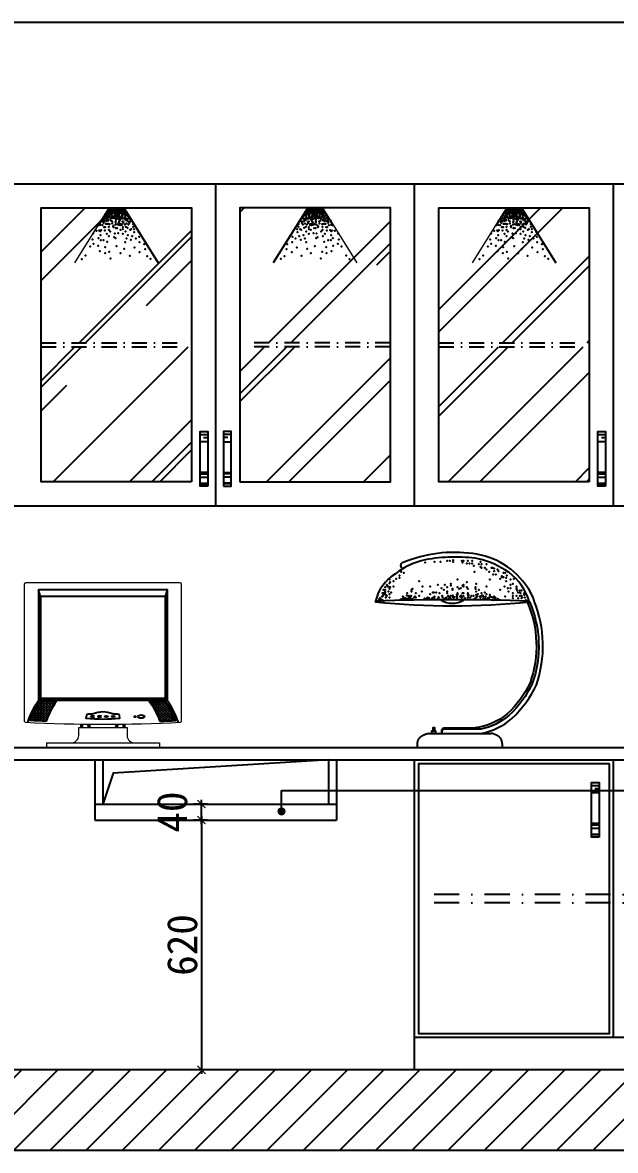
# Model space of a CAD drawing. Header units: millimetres. Extents: x 71641 to 191108, y -23091 to 29972.
# Drawn here: x 151371 to 152842, y -15009 to -12209 of the extents above; entities that cross this region are included whole.
import ezdxf

# ---------------------------------------------------------------- set-up
doc = ezdxf.new("R2010")
doc.units = ezdxf.units.MM
doc.linetypes.add('DASHDOT2', pattern=[0.5, 0.25, -0.125, 0, -0.125])
for name, color, linetype in [('3', 5, 'Continuous'), ('7', 7, 'Continuous'), ('BH', 3, 'Continuous'), ('Q', 1, 'Continuous')]:
    doc.layers.add(name, color=color, linetype=linetype)
doc.layers.add('4', color=4, linetype='Continuous', lineweight=5)
doc.layers.add('8', color=8, linetype='Continuous', lineweight=0)
doc.styles.add('30', font='SimSun.ttf', dxfattribs={"height": 75})
doc.dimstyles.new('30', dxfattribs={"dimscale": 0, "dimtxt": 90, "dimasz": 20, "dimexe": 20, "dimexo": 20, "dimgap": 10, "dimtad": 1, "dimdec": 0, "dimzin": 0, "dimdsep": 46, "dimtxsty": '30', "dimblk": 'ARCHTICK', "dimcen": 20, "dimdle": 10, "dimclrd": 8, "dimclre": 8, "dimclrt": 2, "dimadec": 0, "dimazin": 0, "dimtfac": 1, "dimtdec": 0, "dimtmove": 2, "dimatfit": 3, "dimldrblk": 'DOT', "dimfxl": 0, "dimtolj": 2, "dimtzin": 0, "dimlwd": -1, "dimarcsym": 0})
pattern_1 = [(45, (3029.692866819911, -346.8514551048575), (237.0787615962258, 632.2100309232684), [4191, -558.8, 1397, -279.4]), (45, (3193.672343590646, 14.6936563293857), (-460.3279287660048, 65.19665943896212), [838.2, -92.202, 1676.4, -209.55]), (45, (2960.544894687686, -80.13784830910299), (894.9723250257521, 1159.710275474871), [2235.2, -391.16, 1117.6, -279.4])]

# ---------------------------------------------------------------- blocks, each defined once
blk = doc.blocks.new('_ARCHTICK')
at = {"color": 0, "linetype": 'ByBlock', "const_width": 0.15}
blk.add_lwpolyline([(-0.5, -0.5), (0.5, 0.5)], dxfattribs=at)
blk = doc.blocks.new('*D580')
at = {"color": 8, "lineweight": -2}
for p, q in [((151830.1500375343, -14189.06561144581), (151794.7650343167, -14189.06561144581)), ((151830.1500375343, -14809.06561144581), (151794.7650343167, -14809.06561144581))]:
    blk.add_line(p, q, dxfattribs=at)
at = {"color": 8}
blk.add_line((151814.7650343167, -14179.06561144581), (151814.7650343167, -14819.06561144581), dxfattribs=at)
at = {"layer": 'Defpoints', "color": 0}
for p in [(151850.1500375343, -14189.06561144581), (151814.7650343167, -14809.06561144581), (151850.1500375343, -14809.06561144581)]:
    blk.add_point(p, dxfattribs=at)
at = {"color": 8, "xscale": 20, "yscale": 20, "zscale": 20}
for p, rotation in [((151814.7650343167, -14189.06561144581), 90), ((151814.7650343167, -14809.06561144581), 270)]:
    blk.add_blockref('_ARCHTICK', p, dxfattribs=dict(at, rotation=rotation))
at = {"color": 2, "insert": (151767.2650343167, -14499.06561144579), "char_height": 75, "attachment_point": 5, "rotation": 90, "style": '30'}
blk.add_mtext('\\A2;620', dxfattribs=at)
blk = doc.blocks.new('_Dot')
at = {"color": 0, "linetype": 'ByBlock', "lineweight": -2}
blk.add_line((-0.5, 0), (-1, 0), dxfattribs=at)
at = {"color": 0, "linetype": 'ByBlock', "const_width": 0.5}
blk.add_lwpolyline([(-0.25, 0, 1), (0.25, 0, 1)], format="xyb", close=True, dxfattribs=at)
blk = doc.blocks.new('DOT')
at = {"color": 0, "linetype": 'ByBlock'}
blk.add_line((-0.5, 0), (-1, 0), dxfattribs=at)
at = {"color": 0, "linetype": 'ByBlock', "const_width": 0.5}
blk.add_lwpolyline([(-0.25, 0, 1), (0.25, 0, 1)], format="xyb", close=True, dxfattribs=at)
blk = doc.blocks.new('erg')
at = {"layer": '8', "color": 8}
blk.add_line((106246.8884297448, -13515.5297628217), (106408.525620685, -13774.36957363573), dxfattribs=at)
at = {"layer": 'Q', "color": 8}
blk.add_line((106169.4484297458, -13515.5297628217), (106007.8112388056, -13774.36957363573), dxfattribs=at)
at = {"layer": 'Q', "color": 5}
for p, q in [((106248.1684297454, -13510.68976282002), (106168.1684297454, -13510.68976282002)), ((106246.8884297448, -13510.68976282177), (106169.4484297458, -13510.68976282177)), ((106169.4484297458, -13515.5297628217), (106169.4484297458, -13510.68976282177)), ((106169.4484297458, -13515.5297628217), (106246.8884297448, -13515.5297628217)), ((106246.8884297448, -13515.5297628217), (106246.8884297448, -13510.68976282177))]:
    blk.add_line(p, q, dxfattribs=at)
for p in [(106141.9871612785, -13564.44799245973), (106143.4383528272, -13561.50479129772), (106149.8222151978, -13551.41361332835), (106151.7562169667, -13562.37874799588), (106153.9449106176, -13548.39544082519), (106156.3513692784, -13564.44799245973), (106158.760588827, -13544.46272430202), (106159.6361353094, -13537.47107071669), (106160.1586332892, -13569.18891067494), (106160.9492824778, -13530.47941713132), (106162.2627747571, -13528.731503735), (106164.1860780867, -13542.28961883129), (106164.1860780867, -13557.93080289404), (106164.451468408, -13531.79044079719), (106165.3270148904, -13523.05087381551), (106165.3270148904, -13536.59711401852), (106165.3270148904, -13549.26939752335), (106165.7649606872, -13527.85754703684), (106166.202561373, -13521.30296041915), (106166.202561373, -13567.18542121721), (106166.6405071697, -13526.10963364048), (106166.6405071697, -13556.69794083917), (106167.0781078556, -13526.98359033864), (106167.0781078556, -13537.47107071669), (106167.9536543381, -13524.79878721183), (106168.8292008206, -13521.73985014964), (106169.7050924141, -13517.37024389601), (106169.7050924141, -13519.11815729234), (106170.1426930998, -13522.6138068478), (106170.4985024903, -13517.65329172546), (106170.7152321675, -13534.46902679992), (106171.0182395824, -13522.6138068478), (106171.893786065, -13540.09294081118), (106173.2072783442, -13529.16857070268), (106174.0828248267, -13516.93317692831), (106174.5204255125, -13520.42900372099), (106174.9583713092, -13531.79044079719), (106175.9384864099, -13561.8410102911), (106175.9429728523, -13517.65329172546), (106176.2715184776, -13519.55504702282), (106177.5850107568, -13523.48776354599), (106178.0226114426, -13542.71481090569), (106178.4605572393, -13520.86589345147), (106178.4605572393, -13547.52148412702), (106178.4605572393, -13549.26939752335), (106178.8981579252, -13516.93317692831), (106178.8981579252, -13517.8071336265), (106178.8981579252, -13530.47941713132), (106179.2826115246, -13539.68777654186), (106179.3361037219, -13522.6138068478), (106179.7737044077, -13522.17691711734), (106179.8558408141, -13547.50340593126), (106179.8558408141, -13551.41361332835), (106180.2116502045, -13519.11815729234), (106180.2116502045, -13522.6138068478), (106180.2116502045, -13523.48776354599), (106180.2116502045, -13525.67274390999), (106180.6492508902, -13525.23567694232), (106181.0871966869, -13516.93317692831), (106181.0871966869, -13521.30296041915), (106181.0871966869, -13542.27774393802), (106182.4676404907, -13531.86222186852), (106182.4676404907, -13560.53760782541), (106182.838289652, -13517.37024389601), (106182.838289652, -13522.6138068478), (106182.838289652, -13559.75687790139), (106183.7138361346, -13537.47107071669), (106184.1514368203, -13527.85754703684), (106184.498273326, -13519.9823659438), (106184.5893826171, -13516.93317692831), (106186.7780762679, -13519.9921139905), (106187.2160220647, -13517.8071336265), (106187.2160220647, -13520.42900372099), (106187.6908947331, -13527.95201447146), (106188.0915685472, -13519.11815729234), (106188.0915685472, -13523.92483051367), (106188.529169233, -13527.85754703684), (106188.9964494606, -13568.35819985679), (106189.8426615123, -13518.24420059418), (106190.2802621981, -13555.823984141), (106191.1558086805, -13516.93317692831), (106191.5937544773, -13521.30296041915), (106191.5937544773, -13523.05087381551), (106191.6082491373, -13526.64861200574), (106192.0313551631, -13516.93317692831), (106192.4693009598, -13527.42065730635), (106192.9069016457, -13519.9921139905), (106192.9069016457, -13532.66439749536), (106192.9141489756, -13550.11021086267), (106192.9141489756, -13568.35819985679), (106193.3448474424, -13517.8071336265), (106193.7824481282, -13525.67274390999), (106194.220048814, -13537.07600896852), (106194.220393925, -13516.93317692831), (106195.5338862042, -13518.68109032466), (106195.9714868899, -13518.68109032466), (106195.9714868899, -13542.27774393802), (106195.9714868899, -13561.9416810282), (106196.8315033797, -13522.73822737146), (106196.8315033797, -13542.28961883129), (106196.8470333725, -13521.30296041915), (106196.8470333725, -13551.0173109197), (106197.2849791693, -13565.43750782089), (106197.7225798551, -13517.8071336265), (106198.137403218, -13527.95201447146), (106199.0360721343, -13517.8071336265), (106199.47367282, -13521.30296041915), (106199.47367282, -13522.17691711734), (106199.47367282, -13539.21898411301), (106199.9116186169, -13518.68109032466), (106199.9116186169, -13535.72315732033), (106200.7488577839, -13540.98621636558), (106200.7488577839, -13550.11021086267), (106200.7871650994, -13516.93317692831), (106201.6627115819, -13520.42900372099), (106201.6627115819, -13524.36172024415), (106202.5382580645, -13518.68109032466), (106202.9758587502, -13517.8071336265), (106203.413804547, -13521.30296041915), (106203.413804547, -13526.54670060819), (106203.6219064505, -13531.01095153365), (106203.8514052327, -13522.6138068478), (106204.2893510295, -13523.48776354599), (106204.6665572989, -13530.55881940283), (106205.3605754212, -13560.51208566672), (106205.6024981978, -13522.6138068478), (106206.0404439946, -13517.37024389601), (106206.0404439946, -13519.9921139905), (106207.2780118645, -13535.77260650283), (106207.3535911629, -13521.30296041915), (106207.3535911629, -13526.10963364048), (106207.7915369595, -13517.8071336265), (106208.2291376455, -13525.23567694232), (106208.5839117029, -13543.59302129698), (106208.6670834421, -13549.70646449106), (106209.1046841279, -13550.580243952), (106209.5426299247, -13520.42900372099), (106209.8898115414, -13555.32399796264), (106210.4181764072, -13519.55504702282), (106210.4181764072, -13522.17691711734), (106210.4181764072, -13537.90796044714), (106211.1953662687, -13540.98621636558), (106211.1953662687, -13567.0547973911), (106211.2937228896, -13517.8071336265), (106211.2937228896, -13521.30296041915), (106211.2937228896, -13560.63083459955), (106211.7313235756, -13532.22733052768), (106212.1692693722, -13519.11815729234), (106212.1692693722, -13530.47941713132), (106213.0448158548, -13520.86589345147), (106213.0448158548, -13557.13500780687), (106214.7959088198, -13521.30296041915), (106215.2335095057, -13534.41231089168), (106215.6714553024, -13528.29461400451), (106215.6714553024, -13547.08459439654), (106216.1090559882, -13516.93317692831), (106216.1090559882, -13519.9921139905), (106216.1090559882, -13522.6138068478), (106216.4186205111, -13525.34503230283), (106216.4186205111, -13535.77260650283), (106216.4186205111, -13554.02059549695), (106216.9846024706, -13517.8071336265), (106217.7245203494, -13530.55881940283), (106218.7356954358, -13521.73985014964), (106218.7356954358, -13537.47107071669), (106219.0304201879, -13559.23420535973), (106219.6115870293, -13516.93317692831), (106219.6115870293, -13523.05087381551), (106220.0491877151, -13519.11815729234), (106220.9247341975, -13518.24420059418), (106221.80028068, -13519.11815729234), (106223.1137729594, -13516.93317692831), (106223.1137729594, -13519.55504702282), (106223.1137729594, -13525.23567694232), (106223.1137729594, -13526.98359033864), (106223.1137729594, -13530.47941713132), (106223.5513736452, -13551.45420065016), (106223.9893194419, -13516.93317692831), (106224.4269201277, -13521.30296041915), (106224.4269201277, -13526.54670060819), (106224.4845536565, -13560.51208566672), (106225.740412407, -13537.47107071669), (106226.6159588895, -13519.11815729234), (106226.6159588895, -13519.55504702282), (106226.6159588895, -13528.29461400451), (106226.8651289961, -13557.93080289404), (106227.491505372, -13522.17691711734), (106228.1710288344, -13534.46902679992), (106228.1710288344, -13537.07600896852), (106228.1710288344, -13550.11021086267), (106228.3670518546, -13532.22733052768), (106228.8046525403, -13516.49628719785), (106228.8046525403, -13548.39544082519), (106229.2425983372, -13539.6558738435), (106229.6801990228, -13519.11815729234), (106230.1181448196, -13521.73985014964), (106230.1181448196, -13556.69794083917), (106230.9936913021, -13533.97524392401), (106231.4312919879, -13518.24420059418), (106231.8692377847, -13519.9921139905), (106232.3068384704, -13516.93317692831), (106233.3942830768, -13525.34503230283), (106233.6203307497, -13518.68109032466), (106234.0579314356, -13517.8071336265), (106234.0579314356, -13523.48776354599), (106234.4958772322, -13527.42065730635), (106234.4958772322, -13536.16004705082), (106234.7001829152, -13530.55881940283), (106234.933477918, -13538.78191714534), (106234.933477918, -13562.37874799588), (106236.6845708831, -13516.93317692831), (106236.6845708831, -13520.42900372099), (106236.6845708831, -13531.79044079719), (106237.1225166799, -13523.92483051367), (106237.1225166799, -13526.10963364048), (106237.5601173657, -13516.93317692831), (106237.9980631623, -13542.71481090569), (106238.4356638482, -13516.93317692831), (106238.6175373193, -13534.46902679992), (106238.8736096449, -13530.91648409903), (106238.8736096449, -13555.38709441055), (106239.3112103306, -13518.24420059418), (106239.7491561274, -13521.73985014964), (106240.1867568132, -13519.11815729234), (106240.6247026099, -13542.27774393802), (106241.5002490925, -13528.29461400451), (106242.5348917234, -13551.41361332835), (106243.2513420575, -13517.37024389601), (106244.12688854, -13522.6138068478), (106244.12688854, -13539.6558738435), (106245.0024350226, -13519.9921139905), (106245.0024350226, -13541.84085420753), (106245.0024350226, -13550.14335422151), (106245.1466914001, -13535.77260650283), (106245.1466914001, -13554.02059549695), (106245.1466914001, -13567.0547973911), (106245.4403808194, -13516.05922023014), (106245.4403808194, -13527.85754703684), (106245.8779815052, -13521.73985014964), (106245.8779815052, -13534.84920062217), (106246.4525912385, -13537.07600896852), (106246.4525912385, -13554.02059549695), (106249.3801674353, -13537.90796044714), (106250.6936597146, -13528.29461400451), (106251.1312604003, -13550.14335422151), (106252.0068068828, -13557.13500780687), (106252.9817453192, -13563.14458999401), (106253.3202991621, -13549.26939752335), (106253.7578998479, -13530.91648409903), (106254.2873000466, -13550.11021086267), (106257.260085778, -13536.16004705082), (106260.3246710223, -13547.08459439654), (106261.2002175049, -13540.96689750937), (106262.0757639875, -13560.19376763185), (106268.6421900509, -13551.89126761787), (106268.6515080465, -13567.0547973911), (106271.2629626124, -13560.53760782541), (106271.7067752953, -13566.31146451905), (106121.9110219297, -13612.57268124163), (106127.6232983895, -13600.94397044797), (106128.1161168275, -13589.47122840192), (106136.763907036, -13612.67476987643), (106137.7471281354, -13572.42916140622), (106141.9871612785, -13615.2815748078), (106144.5989609553, -13582.69598145385), (106145.1894457923, -13577.67290159523), (106148.2540310366, -13577.23583462755), (106149.1295775191, -13591.21914179824), (106155.0454694401, -13572.2685844911), (106155.0454694401, -13606.15758031075), (106158.760588827, -13585.10144491107), (106162.8801782483, -13600.94397044797), (106164.8894142047, -13623.46762997275), (106168.1034324908, -13590.51657348522), (106173.3266867332, -13577.48219435385), (106174.6325865716, -13582.69598145385), (106177.2443862482, -13612.67476987643), (106177.5439425537, -13603.89585623341), (106178.4605572393, -13576.79894489706), (106182.4676404907, -13591.81997595091), (106184.498273326, -13588.27771300837), (106184.5893826171, -13591.65603152873), (106187.6908947331, -13616.58497727352), (106190.302349299, -13587.90959131662), (106190.302349299, -13593.12337841659), (106193.7824481282, -13575.9249881989), (106196.8470333725, -13581.16855115069), (106198.137403218, -13591.81997595091), (106203.3606574605, -13607.46098277643), (106204.6665572989, -13589.21299378231), (106209.8898115414, -13607.46098277643), (106210.855777093, -13574.61396453303), (106211.7313235756, -13579.42063775436), (106212.501266107, -13590.51657348522), (106221.6418747536, -13597.03358581368), (106221.6418747536, -13603.55077537937), (106222.7458846857, -13600.42519712502), (106228.1710288344, -13576.17879188816), (106228.3670518546, -13585.53833464153), (106233.6203307497, -13571.55520470805), (106241.2293369961, -13589.21299378231), (106243.8407915617, -13602.24737291368), (106243.8407915617, -13615.2815748078), (106246.4525912385, -13587.90959131662), (106247.1914737844, -13570.68124800989), (106252.9817453192, -13573.57198695679), (106253.3202991621, -13586.8493583074), (106255.0713921273, -13569.80729131173), (106258.2049995616, -13587.90959131662), (106260.8164541275, -13603.55077537937), (106262.5133646732, -13574.61396453303), (106263.8268569525, -13619.09784648191), (106266.0397083699, -13603.55077537937), (106269.9556823302, -13582.91646454704), (106272.5688624507, -13576.17879188816), (106273.874762289, -13593.12337841659), (106280.4035712589, -13617.88855697643), (106282.6512788823, -13572.86605113671), (106284.3212707739, -13580.08899928525), (106284.3212707739, -13591.81997595091), (106285.6268255014, -13621.79876437349), (106287.4666119807, -13583.35353151472), (106289.5445250164, -13619.19195944212), (106291.4067437077, -13593.40394492506), (106302.6024880671, -13620.4953619078), (106097.5896727732, -13675.23932889019), (106098.8952275007, -13649.1707478647), (106101.5070271773, -13625.70897177058), (106114.5649902279, -13658.29474236176), (106123.3007837289, -13627.40052373314), (106132.0562485544, -13646.19032688794), (106139.0606204146, -13664.1063505818), (106152.4336697634, -13641.35015583333), (106159.1981895128, -13657.98865369461), (106165.491977925, -13675.23932889019), (106177.5439425537, -13635.13231992071), (106199.9116186169, -13631.77012998676), (106212.501266107, -13655.68793743039), (106215.2335095057, -13633.08115365263), (106218.7356954358, -13650.56011037879), (106237.5601173657, -13624.77865363862), (106244.5648343369, -13646.62739385562), (106251.5692061971, -13673.71987426165), (106254.2873000466, -13634.83296626764), (106269.957062774, -13664.81193192745), (106283.0153709356, -13666.11533439313), (106284.3212707739, -13641.35015583333), (106293.5954373585, -13655.80385056779), (106318.2722507944, -13633.52956380195), (106322.1899503095, -13662.20494975885), (106070.1675017225, -13709.12850194709), (106074.0848561267, -13684.36332338728), (106096.2837729348, -13723.46610630693), (106121.0941443087, -13700.00450745003), (106170.7152321675, -13706.52151977849), (106187.6908947331, -13728.67989340692), (106207.2780118645, -13694.79072035003), (106242.5348917234, -13720.85930137555), (106260.8164541275, -13698.70092774712), (106262.1223539658, -13727.37649094121), (106286.9327253398, -13718.25249644415), (106294.7677792588, -13692.18391541866), (106316.966696067, -13683.05992092157), (106333.9420135217, -13696.09412281572), (106044.0512305104, -13754.74847443242), (106061.0265479651, -13741.71409530105), (106143.2930611169, -13740.41069283536), (106236.0060827536, -13753.44489472951), (106356.1409303299, -13739.10729036967), (106373.1165928956, -13756.05187689811)]:
    blk.add_point(p, dxfattribs=at)
blk = doc.blocks.new('*D597')
at = {"color": 8}
blk.add_line((151814.7650343167, -14199.06561144581), (151814.7650343167, -14139.06561144581), dxfattribs=at)
at = {"color": 8, "lineweight": -2}
for p, q in [((151830.1500375343, -14149.06561144581), (151794.7650343167, -14149.06561144581)), ((151830.1500375343, -14189.06561144581), (151794.7650343167, -14189.06561144581))]:
    blk.add_line(p, q, dxfattribs=at)
at = {"layer": 'Defpoints', "color": 0}
for p in [(151814.7650343167, -14149.06561144581), (151850.1500375343, -14149.06561144581), (151850.1500375343, -14189.06561144581)]:
    blk.add_point(p, dxfattribs=at)
at = {"color": 8, "xscale": 20, "yscale": 20, "zscale": 20}
for p, rotation in [((151814.7650343167, -14149.06561144581), 90), ((151814.7650343167, -14189.06561144581), 270)]:
    blk.add_blockref('_ARCHTICK', p, dxfattribs=dict(at, rotation=rotation))
at = {"color": 2, "insert": (151742.2650343167, -14169.06561144579), "char_height": 75, "attachment_point": 5, "rotation": 90, "style": '30'}
blk.add_mtext('\\A2;40', dxfattribs=at)

msp = doc.modelspace()

# ---------------------------------------------------------------- hatches: boundary and pattern name
h = msp.add_hatch()
h.set_pattern_fill('AR-RROOF', color=140, scale=11, angle=45, style=0)
h.set_pattern_definition(pattern_1)
h.paths.add_polyline_path([(151416.8167042009, -13014.06561144581), (151416.816704201, -13349.06561144581), (151790.1500375343, -13349.06561144581), (151790.1500375343, -13014.06561144581)])
h.paths.add_polyline_path([(151790.1500375343, -13004.06561144581), (151790.1500375343, -12669.06561144581), (151416.8167042009, -12669.06561144581), (151416.816704201, -13004.06561144581)])
h = msp.add_hatch()
h.set_pattern_fill('AR-RROOF', color=140, scale=11, angle=45, style=0)
h.set_pattern_definition(pattern_1)
h.paths.add_polyline_path([(151910.1500375342, -13014.06561144581), (151910.1500375342, -13349.06561144581), (152283.4833708676, -13349.06561144581), (152283.4833708676, -13014.06561144581)])
h.paths.add_polyline_path([(152283.4833708676, -13004.06561144581), (152283.4833708676, -12669.06561144581), (151910.1500375342, -12669.06561144581), (151910.1500375342, -13004.06561144581)])
h = msp.add_hatch()
h.set_pattern_fill('AR-RROOF', color=140, scale=11, angle=45, style=0)
h.set_pattern_definition(pattern_1)
h.paths.add_polyline_path([(152403.4833708676, -13014.06561144581), (152403.4833708676, -13349.06561144581), (152776.816704201, -13349.06561144581), (152776.816704201, -13014.06561144581)])
h.paths.add_polyline_path([(152776.816704201, -13004.06561144581), (152776.816704201, -12669.06561144581), (152403.4833708676, -12669.06561144581), (152403.4833708676, -13004.06561144581)])
at = {"ltscale": 0.5}
h = msp.add_hatch(dxfattribs=at)
h.set_pattern_fill('AR-RROOF', color=191, scale=0.96, angle=180, style=0)
h.set_pattern_definition([(360, (74544.80718337558, -46906.3560344865), (53.64479999999998, -24.38399999999999), [365.7599999999998, -48.76799999999997, 121.9199999999999, -24.38399999999998]), (360, (74577.23790337556, -46918.54803448651), (-24.38399999999998, -32.43072), [73.15199999999996, -8.046719999999995, 146.3039999999999, -18.28799999999999]), (360, (74556.99918337553, -46927.08243448651), (126.7967999999999, -16.33727999999999), [195.0719999999999, -34.13759999999998, 97.53599999999993, -24.38399999999998])])
h.paths.add_polyline_path([(151830.8098319749, -13359.95398615045), (151811.6068512117, -13359.95398615045), (151811.6068512117, -13325.97703630227), (151830.8098319749, -13325.9770363023)])
h.paths.add_polyline_path([(151830.8098319749, -13249.89847618926), (151811.6068512117, -13249.89847618926), (151811.6068512117, -13224.60953026966), (151830.8098319749, -13224.60953026966)])
h = msp.add_hatch(dxfattribs=at)
h.set_pattern_fill('AR-RROOF', color=191, scale=0.96, angle=180, style=0)
h.set_pattern_definition([(180, (229155.4928916929, -46906.3560344865), (-53.64479999999997, -24.38399999999999), [365.7599999999998, -48.76799999999995, 121.9199999999999, -24.38399999999998]), (180, (229123.062171693, -46918.54803448651), (24.38399999999998, -32.43072), [73.15199999999994, -8.046719999999993, 146.3039999999999, -18.28799999999999]), (180, (229143.300891693, -46927.08243448651), (-126.7967999999999, -16.33727999999999), [195.0719999999998, -34.13759999999998, 97.5359999999999, -24.38399999999998])])
h.paths.add_polyline_path([(151869.4902430936, -13359.95398615045), (151888.6932238568, -13359.95398615045), (151888.6932238568, -13325.97703630227), (151869.4902430936, -13325.9770363023)])
h.paths.add_polyline_path([(151869.4902430936, -13249.89847618926), (151888.6932238568, -13249.89847618926), (151888.6932238568, -13224.60953026966), (151869.4902430936, -13224.60953026966)])
h = msp.add_hatch(dxfattribs=at)
h.set_pattern_fill('AR-RROOF', color=191, scale=0.96, angle=180, style=0)
h.set_pattern_definition([(360, (75531.47385004233, -46906.3560344865), (53.64479999999995, -24.38399999999999), [365.7599999999997, -48.76799999999994, 121.9199999999999, -24.38399999999997]), (360, (75563.90457004227, -46918.54803448651), (-24.38399999999997, -32.43072), [73.15199999999993, -8.046719999999992, 146.3039999999999, -18.28799999999998]), (360, (75543.66585004225, -46927.08243448651), (126.7967999999999, -16.33727999999999), [195.0719999999997, -34.13759999999997, 97.53599999999987, -24.38399999999997])])
h.paths.add_polyline_path([(152817.4764986416, -13359.95398615045), (152798.2735178784, -13359.95398615045), (152798.2735178784, -13325.97703630227), (152817.4764986416, -13325.9770363023)])
h.paths.add_polyline_path([(152817.4764986416, -13249.89847618926), (152798.2735178784, -13249.89847618926), (152798.2735178784, -13224.60953026966), (152817.4764986416, -13224.60953026966)])
h = msp.add_hatch(dxfattribs=at)
h.set_pattern_fill('AR-RROOF', color=191, scale=0.96, angle=180, style=0)
h.set_pattern_definition([(360, (75515.67909091836, -47777.45170888075), (53.6448, -24.38399999999999), [365.76, -48.76799999999999, 121.92, -24.38399999999999]), (360, (75548.10981091834, -47789.64370888076), (-24.38399999999999, -32.43072), [73.15199999999999, -8.046719999999999, 146.304, -18.288]), (360, (75527.87109091831, -47798.17810888076), (126.7968, -16.33727999999999), [195.0719999999999, -34.1376, 97.53599999999997, -24.38399999999999])])
h.paths.add_polyline_path([(152801.6817395177, -14231.0496605447), (152782.4787587546, -14231.0496605447), (152782.4787587546, -14197.07271069652), (152801.6817395177, -14197.07271069655)])
h.paths.add_polyline_path([(152801.6817395177, -14120.99415058352), (152782.4787587546, -14120.99415058352), (152782.4787587546, -14095.70520466391), (152801.6817395177, -14095.70520466391)])
h = msp.add_hatch()
h.set_pattern_fill('ANSI31', color=8, scale=20, style=0)
h.set_pattern_definition([(45, (-20968.17089398194, 4133.212042215018), (-44.90128060534576, 44.90128060534577), [])])
h.paths.add_polyline_path([(150070.1500414383, -14809.06561144581), (150070.1500414383, -15009.06561144581), (153860.1500414382, -15009.06561144581), (153860.1500414382, -14809.06561144581)])
at = {"layer": '3'}
h = msp.add_hatch(dxfattribs=at)
h.set_pattern_fill('HEX,_O', color=256, scale=10)
h.set_pattern_definition([(0, (93049.71831388916, -10596.1969985259), (0, 2.16506351), [1.25, -2.5]), (120, (93049.71831388916, -10596.1969985259), (-1.875000000466704, -1.082531755), [1.249999999999992, -2.499999999999984]), (59.99999999999999, (93050.96831388916, -10596.1969985259), (-1.875000000466704, 1.082531755), [1.25, -2.5])])
edge = h.paths.add_edge_path()
edge.add_arc((151609.9340243101, -14006.28764084942), 191.0951287658569, 144.0373740806347, 160.7939079791252)
edge.add_arc((151570.2924099821, -10191.9525701951), 3754.11304125068, 267.24894135801367, 267.85032113769205, ccw=False)
edge.add_arc((151570.5314720105, -14006.46282861989), 191.6816973957989, 144.0998640100175, 160.2654396807555, ccw=False)
edge.add_line((151415.2615821799, -13894.0656114456), (151455.2615821799, -13894.0656114456))
h = msp.add_hatch(dxfattribs=at)
h.set_pattern_fill('HEX,_O', color=256, scale=10)
h.set_pattern_definition([(180, (210090.8665060755, -10596.1969985259), (0, 2.16506351), [1.25, -2.5]), (60.00000000000001, (210090.8665060755, -10596.1969985259), (1.875000000466704, -1.082531755), [1.25, -2.5]), (120, (210089.6165060755, -10596.1969985259), (1.875000000466704, 1.082531755), [1.249999999999992, -2.499999999999984])])
edge = h.paths.add_edge_path()
edge.add_arc((151530.6507956546, -14006.28764084932), 191.0951287658228, 19.20609202084711, 35.96262591933629, ccw=False)
edge.add_arc((151570.2924099826, -10191.95257019233), 3754.113041253451, 272.1496788623064, 272.7510586419848)
edge.add_arc((151570.0533479542, -14006.46282861989), 191.6816973957989, 19.73456031924456, 35.90013598998252)
edge.add_line((151725.3232377848, -13894.0656114456), (151685.3232377848, -13894.0656114456))

# ---------------------------------------------------------------- linework, layer by layer
for p, q in [((153860.1500414382, -12209.06561144581), (150070.1500414383, -12209.06561144581)), ((153860.1500414382, -15009.06561144581), (150070.1500414383, -15009.06561144581))]:
    msp.add_line(p, q)
at = {"color": 3}
for p, q in [((150070.1500414383, -12609.06561144581), (153860.1500414382, -12609.06561144581)), ((151850.1500375343, -13409.06561144581), (151850.1500375343, -12609.06561144581)), ((151850.1500375343, -13409.06561144581), (151850.1500375343, -12609.06561144581)), ((152343.4833708676, -13409.06561144581), (152343.4833708676, -12609.06561144581)), ((152836.8167042009, -13409.06561144581), (152836.8167042009, -12609.06561144581)), ((152836.8167042009, -13409.06561144581), (152836.8167042009, -12609.06561144581)), ((150370.1500375342, -13409.06561144581), (153330.1500375343, -13409.06561144581)), ((151356.8167042009, -13409.06561144581), (152343.4833708676, -13409.06561144581)), ((150070.1500414383, -14009.06561144581), (153860.1500414382, -14009.06561144581)), ((150070.1500414383, -14039.06561144581), (153860.1500414382, -14039.06561144581)), ((151550.1500375343, -14039.06561144581), (151550.1500375343, -14189.06561144581)), ((151570.1500375343, -14039.06561144581), (151570.1500375343, -14149.06561144581)), ((152130.1500375343, -14039.06561144582), (152130.1500375343, -14149.06561144582)), ((152150.1500375343, -14039.06561144581), (152150.1500375343, -14189.06561144582)), ((152343.4833708676, -14809.06561144581), (152343.4833708676, -14039.06561144581)), ((152836.816704201, -14729.06561144581), (152836.816704201, -14039.06561144581)), ((152836.816704201, -14729.06561144581), (152836.816704201, -14039.06561144581)), ((151550.1500375343, -14149.06561144581), (152150.1500375343, -14149.06561144582)), ((151550.1500375343, -14189.06561144581), (152150.1500375343, -14189.06561144582)), ((153860.1500414382, -14729.06561144581), (152343.4833708676, -14729.06561144581))]:
    msp.add_line(p, q, dxfattribs=at)
at = {"color": 140, "linetype": 'DASHDOT2', "ltscale": 150}
for p, q in [((151416.8167042009, -13004.06561144581), (151790.1500375343, -13004.06561144581)), ((151416.8167042009, -13014.06561144581), (151790.1500375343, -13014.06561144581)), ((152283.4833708676, -13004.06561144581), (151910.1500375342, -13004.06561144581)), ((152283.4833708676, -13014.06561144581), (151910.1500375342, -13014.06561144581)), ((152403.4833708676, -13004.06561144581), (152776.816704201, -13004.06561144581)), ((152403.4833708676, -13014.06561144581), (152776.816704201, -13014.06561144581))]:
    msp.add_line(p, q, dxfattribs=at)
at = {"color": 8}
for p, q in [((151830.8098319749, -13249.89847618926), (151811.6068512117, -13249.89847618926)), ((151869.4902430936, -13249.89847618926), (151888.6932238568, -13249.89847618926)), ((152817.4764986416, -13249.89847618926), (152798.2735178784, -13249.89847618926)), ((151830.8098319749, -13325.9770363023), (151811.6068512117, -13325.9770363023)), ((151869.4902430936, -13325.9770363023), (151888.6932238568, -13325.9770363023)), ((152817.4764986416, -13325.9770363023), (152798.2735178784, -13325.9770363023)), ((152801.6817395177, -14120.99415058352), (152782.4787587546, -14120.99415058352)), ((152801.6817395177, -14197.07271069655), (152782.4787587546, -14197.07271069655))]:
    msp.add_line(p, q, dxfattribs=at)
at = {"color": 2, "linetype": 'DASHDOT2', "ltscale": 250}
for p, q in [((153330.1500375343, -14374.06561144581), (152378.7428705724, -14374.06561144581)), ((153330.1500375343, -14394.06561144581), (152378.7428705724, -14394.06561144581))]:
    msp.add_line(p, q, dxfattribs=at)
at = {"color": 1}
msp.add_line((153860.1500414382, -14809.06561144581), (150070.1500414383, -14809.06561144581), dxfattribs=at)
at = {"color": 4}
for points in [[(151790.1500375343, -13349.06561144581), (151416.8167042009, -13349.06561144581), (151416.8167042009, -12669.06561144581), (151790.1500375343, -12669.06561144581)], [(151910.1500375342, -13349.06561144581), (152283.4833708676, -13349.06561144581), (152283.4833708676, -12669.06561144581), (151910.1500375342, -12669.06561144581)], [(152776.816704201, -13349.06561144581), (152403.4833708676, -13349.06561144581), (152403.4833708676, -12669.06561144581), (152776.816704201, -12669.06561144581)]]:
    msp.add_lwpolyline(points, close=True, dxfattribs=at)
at = {"color": 8}
for points in [[(151830.8098319749, -13359.95398615045), (151811.6068512117, -13359.95398615045), (151811.6068512117, -13224.60953026966), (151830.8098319749, -13224.60953026966)], [(151869.4902430936, -13359.95398615045), (151888.6932238568, -13359.95398615045), (151888.6932238568, -13224.60953026966), (151869.4902430936, -13224.60953026966)], [(152817.4764986416, -13359.95398615045), (152798.2735178784, -13359.95398615045), (152798.2735178784, -13224.60953026966), (152817.4764986416, -13224.60953026966)], [(152826.816704201, -14049.06561144581), (152353.4833708677, -14049.06561144581), (152353.4833708677, -14719.06561144581), (152826.816704201, -14719.06561144581)], [(152801.6817395177, -14231.0496605447), (152782.4787587546, -14231.0496605447), (152782.4787587546, -14095.70520466391), (152801.6817395177, -14095.70520466391)]]:
    msp.add_lwpolyline(points, close=True, dxfattribs=at)
msp.add_lwpolyline([(152130.1500375343, -14039.06561144582), (151595.409537239, -14072.54100029048), (151570.1500375343, -14149.06561144581)], dxfattribs=at)
at = {"layer": '3'}
for p, q in [((151415.2924099824, -13634.06561144581), (151410.2924099823, -13617.06561144581)), ((151725.2924099824, -13634.06561144581), (151730.2924099824, -13617.06561144581)), ((151519.2924099824, -13959.06561144581), (151519.2924099824, -13950.71963625563)), ((151535.8202740274, -13959.06561144581), (151531.7213299844, -13950.86772335982)), ((151604.7645459374, -13959.06561144581), (151608.8634899807, -13950.86772335919)), ((151621.2924099824, -13959.06561144581), (151621.2924099824, -13950.71963625561))]:
    msp.add_line(p, q, dxfattribs=at)
msp.add_lwpolyline([(151410.2924099824, -13891.06561144581), (151730.2924099824, -13891.06561144581), (151730.2924099824, -13617.06561144581), (151410.2924099823, -13617.06561144581)], close=True, dxfattribs=at)
for points in [[(151455.2615821799, -13894.0656114456, 0.07324473282723852), (151429.4749832828, -13943.42363883287, -0.002624020325100579), (151390.1078079648, -13941.73899553779, -0.07065284155831268), (151415.2615821799, -13894.0656114456)], [(151685.3232377848, -13894.0656114456, -0.07324473282723852), (151711.1098366819, -13943.42363883287, 0.002624020325100579), (151750.477012, -13941.73899553779, 0.07065284155831268), (151725.3232377848, -13894.0656114456)], [(151534.3914294959, -13925.60383425656, 0.3575107650276718), (151529.4885261175, -13929.62325358087), (151528.2924099824, -13935.60383425656, 0.05872937607767001), (151612.2924099824, -13935.60383425656), (151611.0962938472, -13929.62325358087, 0.3575107650276829), (151606.1933904687, -13925.60383425656), (151596.273172096, -13925.60383425656, -0.09535019942289723), (151594.4174033736, -13925.24669139942, 0.1924500897307574), (151546.1674165911, -13925.24669139946, -0.0953501994228887), (151544.3116478687, -13925.60383425656)]]:
    msp.add_lwpolyline(points, format="xyb", close=True, dxfattribs=at)
msp.add_circle((151649.7524402859, -13932.07158519188), 1.5, dxfattribs=at)
at = {"layer": '3', "extrusion": (0, 0, -1)}
for centre in [(151545.0483326266, -13931.9139711115), (151562.1598285522, -13931.9139711115)]:
    msp.add_ellipse(centre, major_axis=(4.466919195343507, 0), ratio=0.3170752862242102, dxfattribs=at)
at = {"layer": '3'}
for centre, major_axis, ratio in [((151578.4249914125, -13931.9139711115), (-4.466919195343507, 0), 0.3170752862242102), ((151595.5364873382, -13931.9139711115), (-4.466919195343507, 0), 0.3170752862242102), ((151665.2214535002, -13931.9139711115), (-7.954513776785461, 0), 0.494995209482222)]:
    msp.add_ellipse(centre, major_axis=major_axis, ratio=ratio, dxfattribs=at)
at = {"layer": '4'}
for p, q in [((151515.2924099824, -13959.06561144581), (151515.2924099824, -13950.66323435925)), ((151540.2924099824, -13959.06561144581), (151536.2151788961, -13950.91114927323)), ((151600.2924099824, -13959.06561144581), (151604.369641069, -13950.9111492726)), ((151625.2924099824, -13959.06561144581), (151625.2924099824, -13950.66323435923)), ((151430.2924099824, -13997.06561144581), (151710.2924099824, -13997.06561144581)), ((151430.2924099824, -13997.06561144581), (151430.2924099824, -14009.06561144581)), ((151710.2924099824, -13997.06561144581), (151710.2924099824, -14009.06561144581)), ((151430.2924099824, -14009.06561144581), (151710.2924099824, -14009.06561144581))]:
    msp.add_line(p, q, dxfattribs=at)
msp.add_lwpolyline([(151375.2924099824, -13943.15585239455, 0.4053642552298068), (151378.2015008914, -13946.15447466772, 0.02556673192573032), (151762.3833190733, -13946.15447466772, 0.40536425523051), (151765.2924099824, -13943.15585239455), (151765.2924099824, -13603.06561144581, 0.414213562373095), (151762.2924099824, -13600.06561144581), (151378.2924099824, -13600.06561144581, 0.414213562373095), (151375.2924099824, -13603.06561144581)], format="xyb", close=True, dxfattribs=at)
for points in [[(151490.2924099824, -13997.06561144581, 0.4194427182360527), (151510.2924099824, -13979.06561144581), (151510.2924099824, -13959.06561144581), (151630.2924099824, -13959.06561144581)], [(151630.2924099824, -13959.06561144581), (151630.2924099824, -13979.06561144581, 0.4194427182360526), (151650.2924099824, -13997.06561144581)]]:
    msp.add_lwpolyline(points, format="xyb", dxfattribs=at)
at = {"layer": '7', "color": 4}
for p, q in [((152377.9976113431, -13974.06470016333), (152532.5521933456, -13974.06470016333)), ((152350.5518981386, -14009.06561144581), (152561.2238981386, -14009.06561144581))]:
    msp.add_line(p, q, dxfattribs=at)
for points in [[(152627.9373382966, -13645.68443395263, 0.1564270289222331), (152578.3300525277, -13574.64162203019, 0.0904794464030807), (152501.6675809083, -13540.03293752865, 0.08099644436331677), (152369.6604401212, -13542.82312286144, 0.1091127668219613), (152296.0707236506, -13577.25535158291, 0.1988938385035054), (152246.3888305247, -13645.68443395263)], [(152509.0122592921, -13973.95361144581, 0.1283364582198611), (152585.1069923015, -13936.79413466915, 0.09853506615417586), (152645.6795316176, -13852.87371679606, 0.1816631622962375), (152640.496956274, -13645.64180288028, 0.08440989044732951), (152623.9728365678, -13611.91673143628, 0.2218614524835894), (152487.9214487883, -13527.29880901008, 0.1317248457689238), (152315.3242899796, -13549.70612718471)], [(152246.3888305247, -13645.68443395265, 0.6579668174090006), (152246.5744294363, -13647.00073063342, 0.05212392671117996), (152628.0460822314, -13647.0007306334, 1.13617360226634), (152627.9373382965, -13645.68443395263)], [(152622.9919778302, -13647.53013483765, -0.1894883979852269), (152629.9548836035, -13848.19515453455, -0.09606648670802896), (152573.4539025667, -13925.25173795166, -0.1464757932203702), (152493.5674274214, -13959.83667310384), (152416.5986612496, -13960.97820630076, 0.4418057187738245), (152410.6628018457, -13966.5426064229, 0.02555761779505271), (152410.567761581, -13973.95361144581)], [(152628.4869233209, -13646.85942830839, -0.1902106178897324), (152635.5707141556, -13849.86744447673, -0.09699570915136306), (152577.6174444342, -13929.37281258994, -0.1250925479883853), (152507.9295145549, -13963.42001144582), (152417.0774407814, -13963.31953721933, 0.3406845642723562), (152411.5657320373, -13966.40018321821, 0.07930242136878984), (152410.9312630091, -13973.95361144581)]]:
    msp.add_lwpolyline(points, format="xyb", dxfattribs=at)
at = {"layer": '7', "color": 5}
msp.add_lwpolyline([(151415.2924099824, -13886.06561144581), (151725.2924099824, -13886.06561144581), (151725.2924099824, -13634.06561144581), (151415.2924099824, -13634.06561144581)], close=True, dxfattribs=at)
at = {"layer": '7', "color": 4}
for points in [[(152385.5480747524, -13974.06470016333), (152396.4701450185, -13974.06470016333), (152396.4701450185, -13968.34940225119), (152385.5480747524, -13968.34940225119)], [(152388.668656527, -13968.34940225119), (152393.3495496219, -13968.34940225119), (152393.3495496219, -13960.02849540767), (152388.668656527, -13960.02849540767)]]:
    msp.add_lwpolyline(points, close=True, dxfattribs=at)
for points in [[(152350.5518981386, -14009.06561144581), (152350.387341539, -14005.56036518899), (152350.3595643135, -14002.55472414164), (152350.4478655853, -13999.99471252195), (152350.6315444777, -13997.82635454811), (152350.8899001138, -13995.99567443831), (152351.2022316169, -13994.44869641074), (152351.5478381101, -13993.13144468358), (152351.9060187168, -13991.98994347502), (152352.260538534, -13990.97650686129), (152352.6130265539, -13990.06860835076), (152352.9695777426, -13989.25001130986), (152353.3362870663, -13988.50447910501), (152353.719249491, -13987.81577510262), (152354.1245599828, -13987.16766266914), (152354.5583135078, -13986.54390517095), (152355.0266050321, -13985.92826597448), (152355.5333285634, -13985.30839847266), (152356.0735742751, -13984.68751616428), (152356.6402313824, -13984.07272257467), (152357.2261891004, -13983.47112122914), (152357.8243366441, -13982.88981565298), (152358.4275632287, -13982.33590937152), (152359.0287580693, -13981.81650591005), (152359.6208103809, -13981.3387087939), (152360.1989796358, -13980.90708457717), (152360.7680063352, -13980.51605192935), (152361.3350012373, -13980.15749254868), (152361.9070751005, -13979.82328813344), (152362.491338683, -13979.50532038191), (152363.0949027431, -13979.19547099236), (152363.7248780393, -13978.88562166305), (152364.3883753296, -13978.56765409227), (152365.0903044318, -13978.23539498901), (152365.8267714002, -13977.8904511052), (152366.5916813487, -13977.53637420349), (152367.3789393909, -13977.17671604653), (152368.1824506405, -13976.81502839699), (152368.9961202112, -13976.45486301752), (152369.8138532169, -13976.09977167076), (152370.6295547712, -13975.75330611937), (152371.4403467119, -13975.41969464614), (152372.2562177733, -13975.10587161433), (152373.0903734137, -13974.81944790733), (152373.9560190914, -13974.56803440853), (152374.8663602649, -13974.35924200134), (152375.8346023925, -13974.20068156915), (152376.8739509324, -13974.09996399535), (152377.9976113431, -13974.06470016333)], [(152561.2238981386, -14009.06561144581), (152561.3884547382, -14005.56036518899), (152561.4162319637, -14002.55472414164), (152561.3279306919, -13999.99471252195), (152561.1442517995, -13997.82635454811), (152560.8858961634, -13995.99567443831), (152560.5735646603, -13994.44869641074), (152560.2279581671, -13993.13144468358), (152559.8697775604, -13991.98994347502), (152559.5152577432, -13990.97650686129), (152559.1627697233, -13990.06860835076), (152558.8062185346, -13989.25001130986), (152558.4395092109, -13988.50447910501), (152558.0565467862, -13987.81577510262), (152557.6512362944, -13987.16766266914), (152557.2174827694, -13986.54390517095), (152556.7491912451, -13985.92826597448), (152556.2424677138, -13985.30839847266), (152555.7022220021, -13984.68751616428), (152555.1355648948, -13984.07272257467), (152554.5496071768, -13983.47112122914), (152553.9514596331, -13982.88981565298), (152553.3482330485, -13982.33590937152), (152552.7470382079, -13981.81650591005), (152552.1549858963, -13981.3387087939), (152551.5768166413, -13980.90708457717), (152551.007789942, -13980.51605192935), (152550.4407950398, -13980.15749254868), (152549.8687211767, -13979.82328813344), (152549.2844575942, -13979.50532038191), (152548.680893534, -13979.19547099236), (152548.0509182379, -13978.88562166305), (152547.3874209476, -13978.56765409227), (152546.6854918454, -13978.23539498901), (152545.949024877, -13977.8904511052), (152545.1841149285, -13977.53637420349), (152544.3968568863, -13977.17671604653), (152543.5933456367, -13976.81502839699), (152542.779676066, -13976.45486301752), (152541.9619430603, -13976.09977167076), (152541.146241506, -13975.75330611937), (152540.3330550505, -13975.41969464614), (152539.5004223853, -13975.10587161433), (152538.6207709633, -13974.81944790733), (152537.6665282372, -13974.56803440854), (152536.6101216596, -13974.35924200134), (152535.4239786833, -13974.20068156915), (152534.0805267611, -13974.09996399535), (152532.5521933456, -13974.06470016333)]]:
    msp.add_lwpolyline(points, dxfattribs=at)
for centre, radius, start, end in [((152316.5588517948, -13557.37977312567), 7.772321718944085, 99.13961863698972, 253.6320478778315), ((152437.1630844106, -18298.25046142919), 4656.475647523005, 87.6519538425459, 92.3480461574541), ((152437.2090703466, -13594.34258692256), 56.30875148265068, 240.3526143078102, 299.5934972054665)]:
    msp.add_arc(centre, radius, start, end, dxfattribs=at)
at = {"layer": '7', "color": 5}
for centre, radius, start, end in [((151566.7640601337, -14005.58596438258), 192.9475979785953, 141.7244104420349, 162.13760863974), ((151573.820759831, -14005.58596438258), 192.9475979785497, 17.86239136025998, 38.27558955796515)]:
    msp.add_arc(centre, radius, start, end, dxfattribs=at)
at = {"layer": 'BH', "color": 13, "true_color": 0xed6c50}
for p in [(152369.7206354673, -13549.68298109), (152392.9794006879, -13547.57068640799), (152407.780440531, -13547.57068640799), (152424.6959049076, -13545.45839172598), (152431.0392057515, -13545.45839172598), (152439.4969447508, -13543.34608933207), (152439.4969447508, -13547.57068640799), (152460.6412854379, -13545.45839172598), (152462.7557235932, -13549.68298109), (152464.8701481266, -13545.45839172598), (152473.3278871258, -13551.79527577202), (152475.4423252811, -13545.45839172598), (152479.6711879698, -13551.79527577202), (152486.0144888137, -13545.45839172598), (152486.0144888137, -13551.79527577202), (152507.1588295009, -13547.57068640799), (152310.5164760945, -13572.91823030406), (152316.8597769385, -13575.03052498607), (152490.2433651243, -13558.13215981807), (152492.3577896577, -13572.91823030406), (152502.9299668122, -13553.90757045404), (152507.1588295009, -13560.24445450008), (152509.2732676562, -13553.90757045404), (152509.2732676562, -13562.3567491821), (152517.7310066554, -13562.3567491821), (152521.9598693441, -13553.90757045404), (152521.9598693441, -13566.58134625801), (152528.303170188, -13572.91823030406), (152534.646471032, -13562.3567491821), (152536.7609091873, -13562.3567491821), (152538.8753337206, -13579.25511435011), (152540.9897718759, -13564.46904386411), (152540.9897718759, -13570.80593562205), (152545.2186345646, -13579.25511435011), (152549.4475108752, -13566.58134625801), (152551.5619354085, -13570.80593562205), (152564.2485507184, -13575.03052498607), (152568.477413407, -13575.03052498607), (152274.5711091862, -13604.60265824618), (152280.9144100301, -13591.92889015409), (152280.9144100301, -13600.37806888214), (152283.0288481854, -13598.26577420013), (152291.4865735627, -13596.15347951812), (152297.8298744067, -13589.81659547207), (152306.2876134059, -13581.36740903212), (152306.2876134059, -13587.70430079006), (152354.9195956241, -13596.15347951812), (152401.4371396871, -13604.60265824618), (152418.3526040636, -13604.60265824618), (152433.1536439068, -13602.49036356416), (152433.1536439068, -13606.71495292819), (152450.0691219053, -13591.92889015409), (152462.7557235932, -13606.71495292819), (152464.8701481266, -13604.60265824618), (152473.3278871258, -13598.26577420013), (152496.5866659683, -13602.49036356416), (152530.4176083433, -13591.92889015409), (152555.7908117191, -13589.81659547207), (152560.0196744078, -13583.47970371414), (152560.0196744078, -13585.59199839615), (152564.2485507184, -13585.59199839615), (152570.5918515623, -13587.70430079006), (152570.5918515623, -13596.15347951812), (152572.7062760957, -13581.36740903212), (152581.1640150949, -13591.92889015409), (152581.1640150949, -13604.60265824618), (152587.5073159389, -13602.49036356416), (152589.6217540942, -13589.81659547207), (152261.8845074982, -13634.17479921817), (152263.9989320316, -13625.72561277821), (152263.9989320316, -13634.17479921817), (152266.1133701869, -13617.27643405015), (152266.1133701869, -13625.72561277821), (152266.1133701869, -13629.95020985414), (152266.1133701869, -13629.95020985414), (152270.3422328756, -13610.93955000411), (152270.3422328756, -13617.27643405015), (152270.3422328756, -13617.27643405015), (152270.3422328756, -13621.50102341419), (152270.3422328756, -13623.6133180962), (152270.3422328756, -13627.83790746023), (152272.4566710308, -13629.95020985414), (152274.5711091862, -13632.06250453616), (152276.6855337195, -13608.8272553221), (152278.7999718748, -13608.8272553221), (152278.7999718748, -13621.50102341419), (152280.9144100301, -13615.16413936814), (152280.9144100301, -13627.83790746023), (152283.0288481854, -13610.93955000411), (152285.1432727188, -13623.6133180962), (152291.4865735627, -13608.8272553221), (152314.7453524052, -13634.17479921817), (152324.5880747546, -13631.12699045155), (152325.3175159378, -13625.72561277821), (152329.2112380742, -13635.0856969464), (152329.5463922483, -13632.06250453616), (152335.1553071454, -13632.44655671254), (152335.8896930923, -13617.27643405015), (152335.8896930923, -13621.50102341419), (152338.0041176256, -13615.16413936814), (152344.3474184696, -13634.17479921817), (152346.4618566249, -13625.72561277821), (152354.9195956241, -13632.06250453616), (152361.2628964681, -13621.50102341419), (152363.3773346234, -13608.8272553221), (152382.4072371552, -13608.8272553221), (152382.4072371552, -13627.83790746023), (152388.7505379992, -13623.6133180962), (152390.8649625325, -13623.6133180962), (152392.9794006879, -13634.17479921817), (152397.2082633765, -13623.6133180962), (152402.5214732333, -13635.7454800769), (152405.6660023757, -13625.72561277821), (152409.8948786863, -13613.05184468613), (152412.0093032197, -13632.06250453616), (152412.4282595593, -13635.7454800769), (152416.2381795303, -13617.27643405015), (152424.6959049076, -13610.93955000411), (152424.6959049076, -13621.50102341419), (152424.6959049076, -13625.72561277821), (152426.8103430629, -13632.06250453616), (152428.9395746434, -13635.7454800769), (152433.562737963, -13632.44655671254), (152437.3825065955, -13615.16413936814), (152437.3825065955, -13617.27643405015), (152438.1859012826, -13631.12699045155), (152439.4969447508, -13634.17479921817), (152442.1486185374, -13635.7454800769), (152448.0926876087, -13629.80741647868), (152448.0926876087, -13633.76612297353), (152450.0691219053, -13610.93955000411), (152450.0691219053, -13625.72561277821), (152450.0691219053, -13627.83790746023), (152450.0691219053, -13629.95020985414), (152454.297984594, -13615.16413936814), (152456.4124227493, -13634.17479921817), (152458.5268472826, -13613.05184468613), (152459.3203933083, -13631.78677358205), (152462.7557235932, -13625.72561277821), (152464.8701481266, -13608.8272553221), (152464.8701481266, -13625.72561277821), (152465.2644623795, -13633.10633984304), (152473.3278871258, -13610.93955000411), (152475.4423252811, -13615.16413936814), (152475.4423252811, -13625.72561277821), (152475.4423252811, -13629.95020985414), (152477.152600522, -13631.12699045155), (152477.5567634364, -13629.95020985414), (152484.4175889668, -13632.44655671254), (152489.7011983512, -13632.44655671254), (152494.472227813, -13610.93955000411), (152494.472227813, -13615.16413936814), (152496.5866659683, -13621.50102341419), (152496.5866659683, -13629.95020985414), (152498.7010905016, -13634.17479921817), (152500.8155286569, -13627.83790746023), (152502.9299668122, -13617.27643405015), (152505.0443913456, -13634.17479921817), (152509.2732676562, -13625.72561277821), (152509.5147846253, -13632.44655671254), (152512.8170421933, -13631.78677358205), (152514.1379479449, -13634.42591381591), (152517.7310066554, -13623.6133180962), (152519.8454311888, -13634.17479921817), (152521.9598693441, -13608.8272553221), (152521.9598693441, -13627.83790746023), (152530.4176083433, -13629.95020985414), (152530.649263029, -13633.76612297353), (152535.2724263486, -13635.7454800769), (152540.9897718759, -13634.17479921817), (152555.7908117191, -13617.27643405015), (152566.3629752517, -13608.8272553221), (152568.477413407, -13634.17479921817), (152574.820714251, -13613.05184468613), (152576.9351524063, -13621.50102341419), (152581.1640150949, -13613.05184468613), (152587.5073159389, -13625.72561277821), (152587.5073159389, -13632.06250453616), (152595.9650549381, -13608.8272553221), (152595.9650549381, -13613.05184468613), (152595.9650549381, -13615.16413936814), (152595.9650549381, -13632.06250453616), (152598.0794930934, -13619.38872873217), (152600.1939176268, -13623.6133180962), (152604.4227939374, -13619.38872873217), (152604.4227939374, -13623.6133180962), (152604.4227939374, -13632.06250453616), (152606.5372184707, -13625.72561277821), (152608.651656626, -13619.38872873217), (152608.651656626, -13632.06250453616), (152614.99495747, -13625.72561277821), (152614.99495747, -13629.95020985414), (152255.5412066543, -13640.51168326422), (152257.6556311877, -13638.3993885822), (152257.6556311877, -13642.62397794623), (152259.770069343, -13640.51168326422), (152263.9989320316, -13642.62397794623), (152272.4566710308, -13636.28709390018), (152272.4566710308, -13636.28709390018), (152280.9144100301, -13636.28709390018), (152308.0767596705, -13642.34332680561), (152310.058111487, -13640.36396970224), (152313.360369055, -13640.36396970224), (152314.6812748066, -13639.70418657174), (152317.3230863098, -13639.04440344125), (152317.9835459965, -13637.06504633788), (152321.0886532491, -13638.3993885822), (152321.2858035646, -13641.02375283273), (152325.9089668842, -13639.70418657174), (152329.871684139, -13639.04440344125), (152331.6608167817, -13636.28709390018), (152335.1553071454, -13639.70418657174), (152337.1366725838, -13639.70418657174), (152342.2329939363, -13636.28709390018), (152346.4618566249, -13636.28709390018), (152368.1779373136, -13639.04440344125), (152370.8197488167, -13641.02375283273), (152373.949498156, -13638.3993885822), (152374.7824660716, -13637.06504633788), (152375.4429121364, -13638.38462031076), (152376.0639363113, -13636.28709390018), (152380.066075456, -13637.72482946838), (152381.3869812076, -13641.02375283273), (152387.3310639008, -13639.04440344125), (152387.9915099657, -13637.06504633788), (152389.972875404, -13641.02375283273), (152391.9542272204, -13636.40526320739), (152392.6146869072, -13640.36396970224), (152401.2005674817, -13639.70418657174), (152403.5515778424, -13636.28709390018), (152417.051422879, -13639.70418657174), (152420.467042219, -13638.3993885822), (152422.5814803742, -13636.28709390018), (152426.8103430629, -13640.51168326422), (152432.2418322114, -13637.72482946838), (152439.4969447508, -13636.28709390018), (152448.7531472954, -13637.06504633788), (152460.6412854379, -13636.28709390018), (152467.9062738827, -13637.72482946838), (152469.2271796343, -13639.70418657174), (152475.4423252811, -13636.28709390018), (152481.7856261251, -13636.28709390018), (152491.0221041028, -13640.36396970224), (152494.3243752928, -13637.06504633788), (152496.5866659683, -13636.28709390018), (152496.5866659683, -13636.28709390018), (152507.1588295009, -13636.28709390018), (152513.4775018801, -13639.70418657174), (152518.7611112646, -13639.04440344125), (152524.0743074994, -13638.3993885822), (152528.303170188, -13636.28709390018), (152528.303170188, -13638.3993885822), (152536.5933321002, -13636.40526320739), (152538.8753337206, -13642.62397794623), (152541.2165090418, -13640.36396970224), (152542.5374011714, -13636.40526320739), (152544.5187666098, -13637.06504633788), (152549.1419299294, -13640.36396970224), (152550.462835681, -13639.70418657174), (152587.5073159389, -13638.3993885822), (152600.1939176268, -13638.3993885822), (152608.651656626, -13638.3993885822), (152610.7660947813, -13636.28709390018), (152617.1093956253, -13636.28709390018), (152619.2238201586, -13642.62397794623)]:
    msp.add_point(p, dxfattribs=at)
at = {"layer": 'BH'}
msp.add_point((152266.1133701869, -13644.73627262824), dxfattribs=at)

# ---------------------------------------------------------------- block references
at = {"color": 3, "yscale": 0.5179199999984121, "zscale": 0.5179199999999999}
for p, xscale in [((206610.8179653783, -5671.609169507516), -0.517920000012964), ((97089.48210969035, -5671.609169507516), 0.517920000012964), ((207597.4846320449, -5671.609169507516), -0.517920000012964)]:
    msp.add_blockref('erg', p, dxfattribs=dict(at, xscale=xscale))

# ---------------------------------------------------------------- dimensions: what is measured, and where the dimension line sits
dim = msp.add_linear_dim(base=(151814.7650343167, -14149.06561144581), p1=(151850.1500375343, -14189.06561144581), p2=(151850.1500375343, -14149.06561144581), angle=90, dimstyle='30', override={"dimscale": 1, "dimtxt": 75, "dimldrblk": 'DOT'})
dim.commit()
dim.dimension.update_dxf_attribs({"geometry": '*D597', "text_midpoint": (151742.2650343167, -14169.06561144579)})
dim = msp.add_aligned_dim(p1=(151850.1500375343, -14189.06561144581), p2=(151850.1500375343, -14809.06561144581), distance=-35.38500321761239, dimstyle='30', override={"dimscale": 1, "dimtxt": 75, "dimldrblk": 'DOT'})
dim.commit()
dim.dimension.update_dxf_attribs({"geometry": '*D580', "text_midpoint": (151767.2650343167, -14499.06561144579)})

# ---------------------------------------------------------------- leaders
msp.add_leader([(152013.3574487324, -14167.32293765855), (152013.3574487324, -14115.6238505927), (153912.8125037438, -14115.6238505927)], dimstyle='30', override={"dimscale": 1, "dimtxt": 75, "dimtad": 0, "dimldrblk": 'DOT'})

doc.saveas('drawing.dxf')
